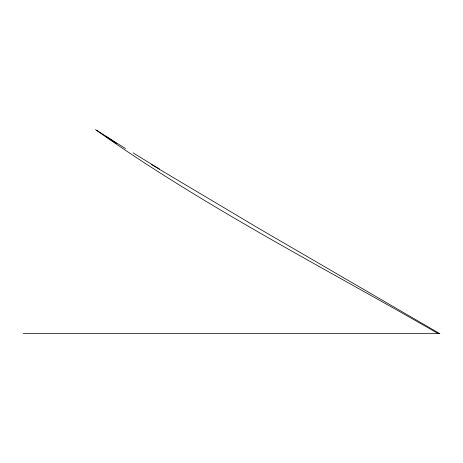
<?xml version="1.0" encoding="UTF-8"?>
<svg xmlns="http://www.w3.org/2000/svg" width="463" height="463" viewBox="0 0 463 463"><rect width="100%" height="100%" fill="white"/><g stroke="black" fill="none" stroke-linecap="round" stroke-linejoin="round"><path stroke-width="0.69" d="M23.15 333.528L439.85 333.528M438.056 333.528C323.076 267.139 204.085 206.533 95.534 129.663M439.566 333.528L259.338 228.734L151.187 164.4M96.605 130.23L125.595 148.611M116.682 143.721A180.668 0.648 33.7 0 1 106.756 136.99M159.475 169.007A231.13 4.393 30.2 0 1 133.118 152.865"/></g></svg>
